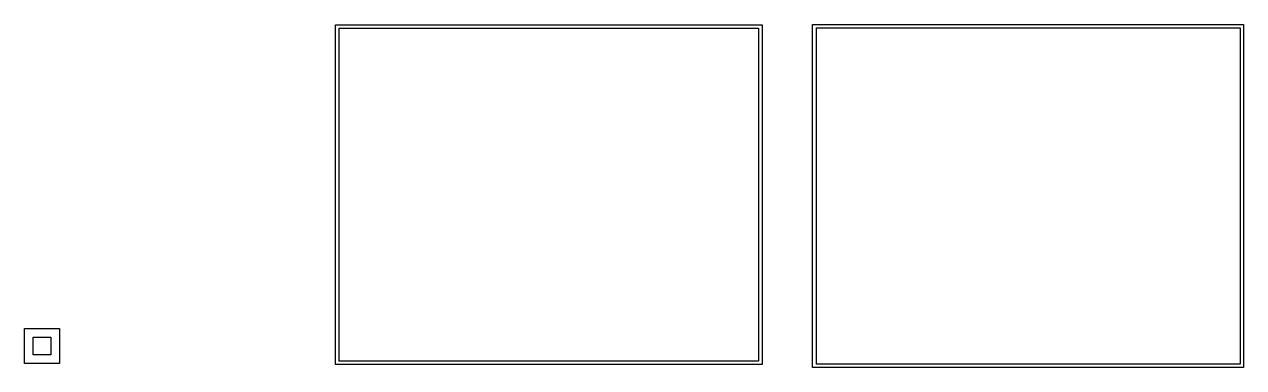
# Model space of a CAD drawing. Header units: inches. Extents: x 2464 to 3156, y 377 to 572.
import ezdxf

# ---------------------------------------------------------------- set-up
doc = ezdxf.new("R2010")
doc.units = ezdxf.units.IN
doc.header["$MEASUREMENT"] = 0

msp = doc.modelspace()

# ---------------------------------------------------------------- linework, layer by layer
for p, q in [((2640.39, 571.44), (2882.39, 571.44)), ((2640.39, 378.94), (2640.39, 571.44)), ((2642.39, 569.44), (2880.39, 569.44)), ((2642.39, 569.44), (2642.39, 380.94)), ((2880.39, 569.44), (2880.39, 380.94)), ((2880.39, 569.44), (2880.39, 380.94)), ((2882.39, 571.44), (2882.39, 378.94)), ((2911.08, 571.64), (3155.5, 571.64)), ((2911.08, 377.22), (2911.08, 571.64)), ((2913.1, 569.62), (3153.48, 569.62)), ((2913.1, 569.62), (2913.1, 379.24)), ((3153.48, 569.62), (3153.48, 379.24)), ((3153.48, 569.62), (3153.48, 379.24)), ((3155.5, 571.64), (3155.5, 377.22)), ((2464.04, 394.45), (2464.04, 399.45)), ((2464.04, 399.45), (2484.04, 399.45)), ((2464.04, 379.45), (2464.04, 399.45)), ((2469.04, 394.45), (2479.04, 394.45)), ((2469.04, 384.45), (2469.04, 394.45)), ((2479.04, 394.45), (2479.04, 384.45)), ((2484.04, 399.45), (2484.04, 379.45)), ((2479.04, 384.45), (2469.04, 384.45)), ((2880.39, 380.94), (2642.39, 380.94)), ((2484.04, 379.45), (2464.04, 379.45)), ((2882.39, 378.94), (2640.39, 378.94)), ((3155.5, 377.22), (2911.08, 377.22)), ((3153.48, 379.24), (2913.1, 379.24))]:
    msp.add_line(p, q)

doc.saveas('drawing.dxf')
